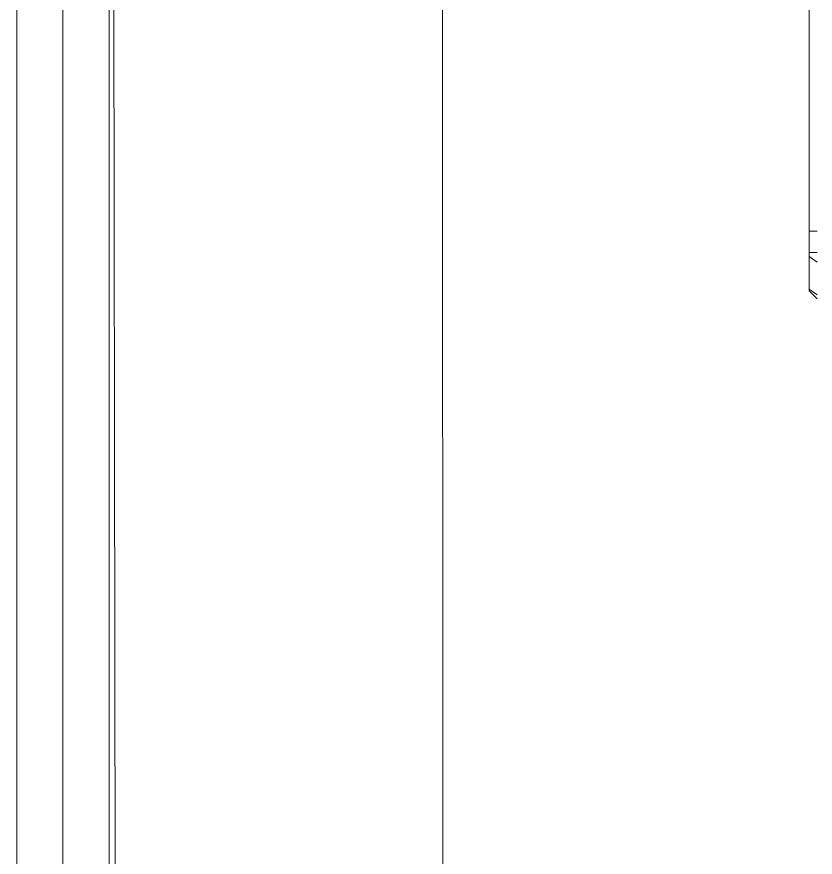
# Model space of a CAD drawing. Extents: x -681219 to -550379, y -242630 to -158199.
# Drawn here: x -670945.9 to -670651.7, y -214458.2 to -214148.3 of the extents above; entities that cross this region are included whole.
import ezdxf

# ---------------------------------------------------------------- set-up
doc = ezdxf.new("R2010")
doc.units = 0
doc.header["$LTSCALE"] = 1000
doc.linetypes.add('DASHED2', pattern=[9.525, 6.35, -3.175])
doc.linetypes.add('HIDDEN', pattern=[9.525, 6.35, -3.175])
doc.layers.get('0').update_dxf_attribs({"linetype": 'CONTINUOUS'})
doc.layers.add('future', color=4, linetype='DASHED2', lineweight=0)

# ---------------------------------------------------------------- blocks, each defined once
blk = doc.blocks.new('A$Caddf9ae6')
at = {"color": 0, "linetype": 'HIDDEN'}
for p, q in [((-333, -2187), (-336, -2184)), ((-332.41, -2187), (-334.54, -2184)), ((-320.34, -2187), (-322.46, -2184)), ((-318.93, -2187), (-318.93, -2184)), ((-311, -2184), (-311, -2187)), ((-332.41, -2187), (-333, -2187)), ((-320.34, -2187), (-332.41, -2187)), ((-318.93, -2187), (-320.34, -2187)), ((-311, -2187), (-318.93, -2187)), ((-311, -2187.02), (-311, -2187)), ((320, -2187), (-311, -2187)), ((-309, -2187.02), (-311, -2187.02)), ((-309, -2187), (-309, -2187.02)), ((-241.6, -2187.02), (-309, -2187.02)), ((-241.6, -2187.02), (-241.6, -2187)), ((-237.51, -2187.02), (-241.6, -2187.02)), ((-237.51, -2187), (-237.51, -2187.02)), ((-221.94, -2187.02), (-237.51, -2187.02)), ((-1107.67, -2321.99), (1022.72, -2322.24))]:
    blk.add_line(p, q, dxfattribs=at)
at = {"color": 0}
for p, q in [((-1140.67, -2442.03), (1158.71, -2445.03)), ((-1243.67, -2445.03), (1038.71, -2445.03)), ((-525.67, -2445.03), (737.74, -2445.03)), ((1158.71, -2462.03), (-1260.67, -2462.03)), ((1158.71, -2479.03), (-1243.67, -2479.03))]:
    blk.add_line(p, q, dxfattribs=at)

msp = doc.modelspace()

# ---------------------------------------------------------------- block references
at = {"layer": 'future', "xscale": -1, "rotation": 270}
msp.add_blockref('A$Caddf9ae6', (-668466.9156, -213916.3249), dxfattribs=at)

doc.saveas('drawing.dxf')
